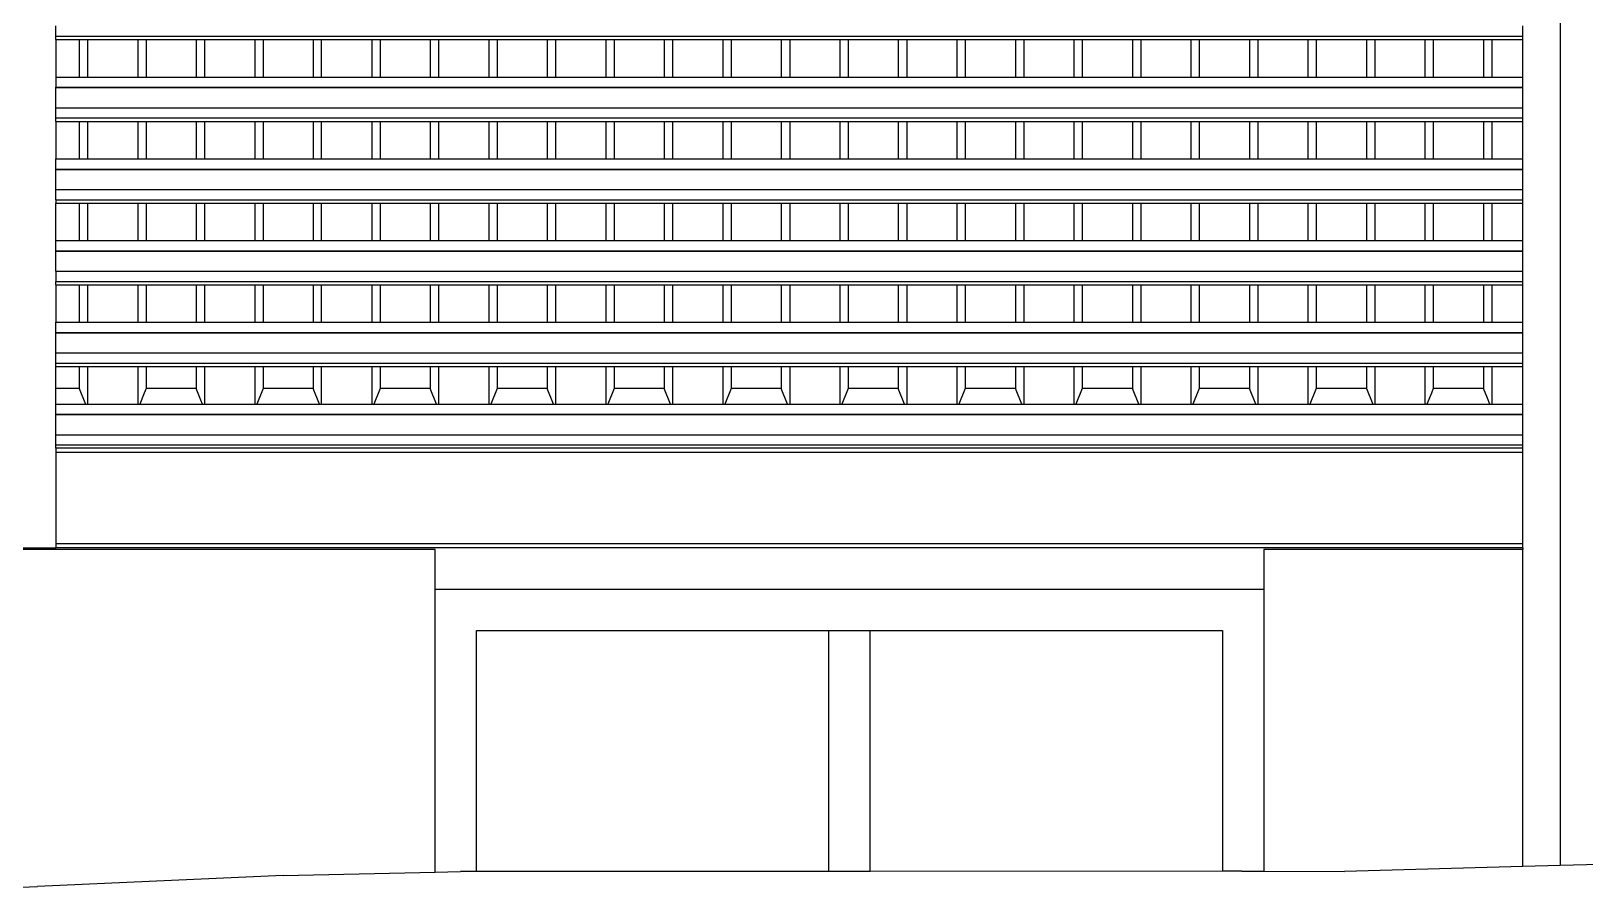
# Model space of a CAD drawing. Extents: x -101 to 101, y -14 to 18.
# Drawn here: x -55.152 to -51.402, y 8.319 to 10.392 of the extents above; entities that cross this region are included whole.
import ezdxf

# ---------------------------------------------------------------- set-up
doc = ezdxf.new("R2010")
doc.units = 0
doc.layers.get('0').update_dxf_attribs({"linetype": 'CONTINUOUS'})
doc.layers.add('SECTIONCUTEDGES', color=7, linetype='CONTINUOUS')

msp = doc.modelspace()

# ---------------------------------------------------------------- linework, layer by layer
for p, q in [((-51.4623, 11.7094), (-51.4623, 8.3784)), ((-55.0923, 10.3797), (-55.0923, 10.4044)), ((-51.5523, 10.3797), (-51.5523, 10.4044)), ((-55.0923, 10.3797), (-51.5523, 10.3797)), ((-55.0923, 10.3715), (-55.0923, 10.3797)), ((-55.0923, 10.3715), (-55.0362, 10.3715)), ((-55.0923, 10.3715), (-55.0923, 10.2811)), ((-55.0362, 10.3715), (-55.0362, 10.2811)), ((-55.0362, 10.3715), (-55.016, 10.3715)), ((-55.016, 10.3715), (-55.016, 10.2811)), ((-55.016, 10.3715), (-54.895, 10.3715)), ((-54.895, 10.3715), (-54.895, 10.2811)), ((-54.895, 10.3715), (-54.8748, 10.3715)), ((-54.8748, 10.3715), (-54.8748, 10.2811)), ((-54.8748, 10.3715), (-54.7537, 10.3715)), ((-54.7537, 10.3715), (-54.7537, 10.2811)), ((-54.7537, 10.3715), (-54.7336, 10.3715)), ((-54.7336, 10.3715), (-54.7336, 10.2811)), ((-54.7336, 10.3715), (-54.6125, 10.3715)), ((-54.6125, 10.3715), (-54.6125, 10.2811)), ((-54.6125, 10.3715), (-54.5924, 10.3715)), ((-54.5924, 10.3715), (-54.5924, 10.2811)), ((-54.5924, 10.3715), (-54.4713, 10.3715)), ((-54.4713, 10.3715), (-54.4713, 10.2811)), ((-54.4713, 10.3715), (-54.4512, 10.3715)), ((-54.4512, 10.2811), (-54.4512, 10.3715)), ((-54.4512, 10.3715), (-54.3301, 10.3715)), ((-54.3301, 10.3715), (-54.3301, 10.2811)), ((-54.3301, 10.3715), (-54.31, 10.3715)), ((-54.31, 10.3715), (-54.31, 10.2811)), ((-54.31, 10.3715), (-54.1889, 10.3715)), ((-54.1889, 10.3715), (-54.1889, 10.2811)), ((-54.1889, 10.3715), (-54.1687, 10.3715)), ((-54.1687, 10.3715), (-54.1687, 10.2811)), ((-54.1687, 10.3715), (-54.0477, 10.3715)), ((-54.0477, 10.3715), (-54.0477, 10.2811)), ((-54.0477, 10.3715), (-54.0275, 10.3715)), ((-54.0275, 10.3715), (-54.0275, 10.2811)), ((-54.0275, 10.3715), (-53.9065, 10.3715)), ((-53.9065, 10.3715), (-53.9065, 10.2811)), ((-53.9065, 10.3715), (-53.8863, 10.3715)), ((-53.8863, 10.3715), (-53.8863, 10.2811)), ((-53.8863, 10.3715), (-53.7653, 10.3715)), ((-53.7653, 10.3715), (-53.7653, 10.2811)), ((-53.7653, 10.3715), (-53.7451, 10.3715)), ((-53.7451, 10.3715), (-53.7451, 10.2811)), ((-53.7451, 10.3715), (-53.6241, 10.3715)), ((-53.6241, 10.3715), (-53.6241, 10.2811)), ((-53.6241, 10.3715), (-53.6039, 10.3715)), ((-53.6039, 10.3715), (-53.6039, 10.2811)), ((-53.6039, 10.3715), (-53.4829, 10.3715)), ((-53.4829, 10.3715), (-53.4829, 10.2811)), ((-53.4829, 10.3715), (-53.4627, 10.3715)), ((-53.4627, 10.3715), (-53.4627, 10.2811)), ((-53.4627, 10.3715), (-53.3417, 10.3715)), ((-53.3417, 10.3715), (-53.3417, 10.2811)), ((-53.3417, 10.3715), (-53.3215, 10.3715)), ((-53.3215, 10.3715), (-53.3215, 10.2811)), ((-53.3215, 10.3715), (-53.2005, 10.3715)), ((-53.2005, 10.3715), (-53.2005, 10.2811)), ((-53.2005, 10.3715), (-53.1803, 10.3715)), ((-53.1803, 10.3715), (-53.1803, 10.2811)), ((-53.1803, 10.3715), (-53.0593, 10.3715)), ((-53.0593, 10.3715), (-53.0593, 10.2811)), ((-53.0593, 10.3715), (-53.0391, 10.3715)), ((-53.0391, 10.3715), (-53.0391, 10.2811)), ((-53.0391, 10.3715), (-52.9181, 10.3715)), ((-52.9181, 10.3715), (-52.9181, 10.2811)), ((-52.9181, 10.3715), (-52.8979, 10.3715)), ((-52.8979, 10.3715), (-52.8979, 10.2811)), ((-52.8979, 10.3715), (-52.7768, 10.3715)), ((-52.7768, 10.3715), (-52.7768, 10.2811)), ((-52.7768, 10.3715), (-52.7567, 10.3715)), ((-52.7567, 10.3715), (-52.7567, 10.2811)), ((-52.7567, 10.3715), (-52.6356, 10.3715)), ((-52.6356, 10.3715), (-52.6356, 10.2811)), ((-52.6356, 10.3715), (-52.6155, 10.3715)), ((-52.6155, 10.3715), (-52.6155, 10.2811)), ((-52.6155, 10.3715), (-52.4944, 10.3715)), ((-52.4944, 10.3715), (-52.4944, 10.2811)), ((-52.4944, 10.3715), (-52.4743, 10.3715)), ((-52.4743, 10.3715), (-52.4743, 10.2811)), ((-52.4743, 10.3715), (-52.3532, 10.3715)), ((-52.3532, 10.3715), (-52.3532, 10.2811)), ((-52.3532, 10.3715), (-52.3331, 10.3715)), ((-52.3331, 10.3715), (-52.3331, 10.2811)), ((-52.3331, 10.3715), (-52.212, 10.3715)), ((-52.212, 10.3715), (-52.212, 10.2811)), ((-52.212, 10.3715), (-52.1918, 10.3715)), ((-52.1918, 10.3715), (-52.1918, 10.2811)), ((-52.1918, 10.3715), (-52.0708, 10.3715)), ((-52.0708, 10.3715), (-52.0708, 10.2811)), ((-52.0708, 10.3715), (-52.0506, 10.3715)), ((-52.0506, 10.3715), (-52.0506, 10.2811)), ((-52.0506, 10.3715), (-51.9296, 10.3715)), ((-51.9296, 10.3715), (-51.9296, 10.2811)), ((-51.9296, 10.3715), (-51.9094, 10.3715)), ((-51.9094, 10.3715), (-51.9094, 10.2811)), ((-51.9094, 10.3715), (-51.7884, 10.3715)), ((-51.7884, 10.3715), (-51.7884, 10.2811)), ((-51.7884, 10.3715), (-51.7682, 10.3715)), ((-51.7682, 10.3715), (-51.7682, 10.2811)), ((-51.7682, 10.3715), (-51.6472, 10.3715)), ((-51.6472, 10.3715), (-51.6472, 10.2811)), ((-51.6472, 10.3715), (-51.627, 10.3715)), ((-51.627, 10.3715), (-51.627, 10.2811)), ((-51.627, 10.3715), (-51.5523, 10.3715)), ((-51.5523, 10.3715), (-51.5523, 10.3797)), ((-51.5523, 10.2811), (-51.5523, 10.3715)), ((-55.0923, 10.2811), (-55.0362, 10.2811)), ((-55.0923, 10.2811), (-55.0923, 10.2564)), ((-55.0362, 10.2811), (-55.016, 10.2811)), ((-55.016, 10.2811), (-54.895, 10.2811)), ((-54.895, 10.2811), (-54.8748, 10.2811)), ((-54.8748, 10.2811), (-54.7537, 10.2811)), ((-54.7537, 10.2811), (-54.7336, 10.2811)), ((-54.7336, 10.2811), (-54.6125, 10.2811)), ((-54.6125, 10.2811), (-54.5924, 10.2811)), ((-54.5924, 10.2811), (-54.4713, 10.2811)), ((-54.4713, 10.2811), (-54.4512, 10.2811)), ((-54.4512, 10.2811), (-54.3301, 10.2811)), ((-54.3301, 10.2811), (-54.31, 10.2811)), ((-54.31, 10.2811), (-54.1889, 10.2811)), ((-54.1889, 10.2811), (-54.1687, 10.2811)), ((-54.1687, 10.2811), (-54.0477, 10.2811)), ((-54.0477, 10.2811), (-54.0275, 10.2811)), ((-54.0275, 10.2811), (-53.9065, 10.2811)), ((-53.9065, 10.2811), (-53.8863, 10.2811)), ((-53.8863, 10.2811), (-53.7653, 10.2811)), ((-53.7653, 10.2811), (-53.7451, 10.2811)), ((-53.7451, 10.2811), (-53.6241, 10.2811)), ((-53.6241, 10.2811), (-53.6039, 10.2811)), ((-53.6039, 10.2811), (-53.4829, 10.2811)), ((-53.4829, 10.2811), (-53.4627, 10.2811)), ((-53.4627, 10.2811), (-53.3417, 10.2811)), ((-53.3417, 10.2811), (-53.3215, 10.2811)), ((-53.3215, 10.2811), (-53.2005, 10.2811)), ((-53.2005, 10.2811), (-53.1803, 10.2811)), ((-53.1803, 10.2811), (-53.0593, 10.2811)), ((-53.0593, 10.2811), (-53.0391, 10.2811)), ((-53.0391, 10.2811), (-52.9181, 10.2811)), ((-52.9181, 10.2811), (-52.8979, 10.2811)), ((-52.8979, 10.2811), (-52.7768, 10.2811)), ((-52.7768, 10.2811), (-52.7567, 10.2811)), ((-52.7567, 10.2811), (-52.6356, 10.2811)), ((-52.6356, 10.2811), (-52.6155, 10.2811)), ((-52.6155, 10.2811), (-52.4944, 10.2811)), ((-52.4944, 10.2811), (-52.4743, 10.2811)), ((-52.4743, 10.2811), (-52.3532, 10.2811)), ((-52.3532, 10.2811), (-52.3331, 10.2811)), ((-52.3331, 10.2811), (-52.212, 10.2811)), ((-52.212, 10.2811), (-52.1918, 10.2811)), ((-52.1918, 10.2811), (-52.0708, 10.2811)), ((-52.0708, 10.2811), (-52.0506, 10.2811)), ((-52.0506, 10.2811), (-51.9296, 10.2811)), ((-51.9296, 10.2811), (-51.9094, 10.2811)), ((-51.9094, 10.2811), (-51.7884, 10.2811)), ((-51.7884, 10.2811), (-51.7682, 10.2811)), ((-51.7682, 10.2811), (-51.6472, 10.2811)), ((-51.6472, 10.2811), (-51.627, 10.2811)), ((-51.627, 10.2811), (-51.5523, 10.2811)), ((-51.5523, 10.2564), (-51.5523, 10.2811)), ((-55.0923, 10.2564), (-51.5523, 10.2564)), ((-55.0923, 10.2556), (-55.0923, 10.2564)), ((-55.0923, 10.2556), (-51.5523, 10.2556)), ((-55.0923, 10.2071), (-55.0923, 10.2556)), ((-51.5523, 10.2556), (-51.5523, 10.2564)), ((-51.5523, 10.2071), (-51.5523, 10.2556)), ((-55.0923, 10.2071), (-51.5523, 10.2071)), ((-55.0923, 10.1824), (-55.0923, 10.2071)), ((-51.5523, 10.1824), (-51.5523, 10.2071)), ((-55.0923, 10.1824), (-51.5523, 10.1824)), ((-55.0923, 10.1742), (-55.0923, 10.1824)), ((-55.0923, 10.1742), (-55.0362, 10.1742)), ((-55.0923, 10.1742), (-55.0923, 10.0838)), ((-55.0362, 10.1742), (-55.0362, 10.0838)), ((-55.0362, 10.1742), (-55.016, 10.1742)), ((-55.016, 10.1742), (-55.016, 10.0838)), ((-55.016, 10.1742), (-54.895, 10.1742)), ((-54.895, 10.1742), (-54.895, 10.0838)), ((-54.895, 10.1742), (-54.8748, 10.1742)), ((-54.8748, 10.1742), (-54.8748, 10.0838)), ((-54.8748, 10.1742), (-54.7537, 10.1742)), ((-54.7537, 10.1742), (-54.7537, 10.0838)), ((-54.7537, 10.1742), (-54.7336, 10.1742)), ((-54.7336, 10.1742), (-54.7336, 10.0838)), ((-54.7336, 10.1742), (-54.6125, 10.1742)), ((-54.6125, 10.1742), (-54.6125, 10.0838)), ((-54.6125, 10.1742), (-54.5924, 10.1742)), ((-54.5924, 10.1742), (-54.5924, 10.0838)), ((-54.5924, 10.1742), (-54.4713, 10.1742)), ((-54.4713, 10.1742), (-54.4713, 10.0838)), ((-54.4713, 10.1742), (-54.4512, 10.1742)), ((-54.4512, 10.0838), (-54.4512, 10.1742)), ((-54.4512, 10.1742), (-54.3301, 10.1742)), ((-54.3301, 10.1742), (-54.3301, 10.0838)), ((-54.3301, 10.1742), (-54.31, 10.1742)), ((-54.31, 10.1742), (-54.31, 10.0838)), ((-54.31, 10.1742), (-54.1889, 10.1742)), ((-54.1889, 10.1742), (-54.1889, 10.0838)), ((-54.1889, 10.1742), (-54.1687, 10.1742)), ((-54.1687, 10.1742), (-54.1687, 10.0838)), ((-54.1687, 10.1742), (-54.0477, 10.1742)), ((-54.0477, 10.1742), (-54.0477, 10.0838)), ((-54.0477, 10.1742), (-54.0275, 10.1742)), ((-54.0275, 10.1742), (-54.0275, 10.0838)), ((-54.0275, 10.1742), (-53.9065, 10.1742)), ((-53.9065, 10.1742), (-53.9065, 10.0838)), ((-53.9065, 10.1742), (-53.8863, 10.1742)), ((-53.8863, 10.1742), (-53.8863, 10.0838)), ((-53.8863, 10.1742), (-53.7653, 10.1742)), ((-53.7653, 10.1742), (-53.7653, 10.0838)), ((-53.7653, 10.1742), (-53.7451, 10.1742)), ((-53.7451, 10.1742), (-53.7451, 10.0838)), ((-53.7451, 10.1742), (-53.6241, 10.1742)), ((-53.6241, 10.1742), (-53.6241, 10.0838)), ((-53.6241, 10.1742), (-53.6039, 10.1742)), ((-53.6039, 10.1742), (-53.6039, 10.0838)), ((-53.6039, 10.1742), (-53.4829, 10.1742)), ((-53.4829, 10.1742), (-53.4829, 10.0838)), ((-53.4829, 10.1742), (-53.4627, 10.1742)), ((-53.4627, 10.1742), (-53.4627, 10.0838)), ((-53.4627, 10.1742), (-53.3417, 10.1742)), ((-53.3417, 10.1742), (-53.3417, 10.0838)), ((-53.3417, 10.1742), (-53.3215, 10.1742)), ((-53.3215, 10.1742), (-53.3215, 10.0838)), ((-53.3215, 10.1742), (-53.2005, 10.1742)), ((-53.2005, 10.1742), (-53.2005, 10.0838)), ((-53.2005, 10.1742), (-53.1803, 10.1742)), ((-53.1803, 10.1742), (-53.1803, 10.0838)), ((-53.1803, 10.1742), (-53.0593, 10.1742)), ((-53.0593, 10.1742), (-53.0593, 10.0838)), ((-53.0593, 10.1742), (-53.0391, 10.1742)), ((-53.0391, 10.1742), (-53.0391, 10.0838)), ((-53.0391, 10.1742), (-52.9181, 10.1742)), ((-52.9181, 10.1742), (-52.9181, 10.0838)), ((-52.9181, 10.1742), (-52.8979, 10.1742)), ((-52.8979, 10.1742), (-52.8979, 10.0838)), ((-52.8979, 10.1742), (-52.7768, 10.1742)), ((-52.7768, 10.1742), (-52.7768, 10.0838)), ((-52.7768, 10.1742), (-52.7567, 10.1742)), ((-52.7567, 10.1742), (-52.7567, 10.0838)), ((-52.7567, 10.1742), (-52.6356, 10.1742)), ((-52.6356, 10.1742), (-52.6356, 10.0838)), ((-52.6356, 10.1742), (-52.6155, 10.1742)), ((-52.6155, 10.1742), (-52.6155, 10.0838)), ((-52.6155, 10.1742), (-52.4944, 10.1742)), ((-52.4944, 10.1742), (-52.4944, 10.0838)), ((-52.4944, 10.1742), (-52.4743, 10.1742)), ((-52.4743, 10.1742), (-52.4743, 10.0838)), ((-52.4743, 10.1742), (-52.3532, 10.1742)), ((-52.3532, 10.1742), (-52.3532, 10.0838)), ((-52.3532, 10.1742), (-52.3331, 10.1742)), ((-52.3331, 10.1742), (-52.3331, 10.0838)), ((-52.3331, 10.1742), (-52.212, 10.1742)), ((-52.212, 10.1742), (-52.212, 10.0838)), ((-52.212, 10.1742), (-52.1918, 10.1742)), ((-52.1918, 10.1742), (-52.1918, 10.0838)), ((-52.1918, 10.1742), (-52.0708, 10.1742)), ((-52.0708, 10.1742), (-52.0708, 10.0838)), ((-52.0708, 10.1742), (-52.0506, 10.1742)), ((-52.0506, 10.1742), (-52.0506, 10.0838)), ((-52.0506, 10.1742), (-51.9296, 10.1742)), ((-51.9296, 10.1742), (-51.9296, 10.0838)), ((-51.9296, 10.1742), (-51.9094, 10.1742)), ((-51.9094, 10.1742), (-51.9094, 10.0838)), ((-51.9094, 10.1742), (-51.7884, 10.1742)), ((-51.7884, 10.1742), (-51.7884, 10.0838)), ((-51.7884, 10.1742), (-51.7682, 10.1742)), ((-51.7682, 10.1742), (-51.7682, 10.0838)), ((-51.7682, 10.1742), (-51.6472, 10.1742)), ((-51.6472, 10.1742), (-51.6472, 10.0838)), ((-51.6472, 10.1742), (-51.627, 10.1742)), ((-51.627, 10.1742), (-51.627, 10.0838)), ((-51.627, 10.1742), (-51.5523, 10.1742)), ((-51.5523, 10.1742), (-51.5523, 10.1824)), ((-51.5523, 10.0838), (-51.5523, 10.1742)), ((-55.0923, 10.0838), (-55.0362, 10.0838)), ((-55.0923, 10.0591), (-55.0923, 10.0838)), ((-55.0923, 10.0591), (-51.5523, 10.0591)), ((-55.0923, 10.0583), (-55.0923, 10.0591)), ((-55.0923, 10.0583), (-51.5523, 10.0583)), ((-55.0923, 10.0098), (-55.0923, 10.0583)), ((-55.0362, 10.0838), (-55.016, 10.0838)), ((-55.016, 10.0838), (-54.895, 10.0838)), ((-54.895, 10.0838), (-54.8748, 10.0838)), ((-54.8748, 10.0838), (-54.7537, 10.0838)), ((-54.7537, 10.0838), (-54.7336, 10.0838)), ((-54.7336, 10.0838), (-54.6125, 10.0838)), ((-54.6125, 10.0838), (-54.5924, 10.0838)), ((-54.5924, 10.0838), (-54.4713, 10.0838)), ((-54.4713, 10.0838), (-54.4512, 10.0838)), ((-54.4512, 10.0838), (-54.3301, 10.0838)), ((-54.3301, 10.0838), (-54.31, 10.0838)), ((-54.31, 10.0838), (-54.1889, 10.0838)), ((-54.1889, 10.0838), (-54.1687, 10.0838)), ((-54.1687, 10.0838), (-54.0477, 10.0838)), ((-54.0477, 10.0838), (-54.0275, 10.0838)), ((-54.0275, 10.0838), (-53.9065, 10.0838)), ((-53.9065, 10.0838), (-53.8863, 10.0838)), ((-53.8863, 10.0838), (-53.7653, 10.0838)), ((-53.7653, 10.0838), (-53.7451, 10.0838)), ((-53.7451, 10.0838), (-53.6241, 10.0838)), ((-53.6241, 10.0838), (-53.6039, 10.0838)), ((-53.6039, 10.0838), (-53.4829, 10.0838)), ((-53.4829, 10.0838), (-53.4627, 10.0838)), ((-53.4627, 10.0838), (-53.3417, 10.0838)), ((-53.3417, 10.0838), (-53.3215, 10.0838)), ((-53.3215, 10.0838), (-53.2005, 10.0838)), ((-53.2005, 10.0838), (-53.1803, 10.0838)), ((-53.1803, 10.0838), (-53.0593, 10.0838)), ((-53.0593, 10.0838), (-53.0391, 10.0838)), ((-53.0391, 10.0838), (-52.9181, 10.0838)), ((-52.9181, 10.0838), (-52.8979, 10.0838)), ((-52.8979, 10.0838), (-52.7768, 10.0838)), ((-52.7768, 10.0838), (-52.7567, 10.0838)), ((-52.7567, 10.0838), (-52.6356, 10.0838)), ((-52.6356, 10.0838), (-52.6155, 10.0838)), ((-52.6155, 10.0838), (-52.4944, 10.0838)), ((-52.4944, 10.0838), (-52.4743, 10.0838)), ((-52.4743, 10.0838), (-52.3532, 10.0838)), ((-52.3532, 10.0838), (-52.3331, 10.0838)), ((-52.3331, 10.0838), (-52.212, 10.0838)), ((-52.212, 10.0838), (-52.1918, 10.0838)), ((-52.1918, 10.0838), (-52.0708, 10.0838)), ((-52.0708, 10.0838), (-52.0506, 10.0838)), ((-52.0506, 10.0838), (-51.9296, 10.0838)), ((-51.9296, 10.0838), (-51.9094, 10.0838)), ((-51.9094, 10.0838), (-51.7884, 10.0838)), ((-51.7884, 10.0838), (-51.7682, 10.0838)), ((-51.7682, 10.0838), (-51.6472, 10.0838)), ((-51.6472, 10.0838), (-51.627, 10.0838)), ((-51.627, 10.0838), (-51.5523, 10.0838)), ((-51.5523, 10.0591), (-51.5523, 10.0838)), ((-51.5523, 10.0583), (-51.5523, 10.0591)), ((-51.5523, 10.0098), (-51.5523, 10.0583)), ((-55.0923, 10.0098), (-51.5523, 10.0098)), ((-55.0923, 9.9851), (-55.0923, 10.0098)), ((-55.0923, 9.9851), (-51.5523, 9.9851)), ((-55.0923, 9.9851), (-55.0923, 9.9769)), ((-55.0923, 9.9769), (-55.0362, 9.9769)), ((-55.0923, 9.8865), (-55.0923, 9.9769)), ((-55.0362, 9.9769), (-55.0362, 9.8865)), ((-55.0362, 9.9769), (-55.016, 9.9769)), ((-55.016, 9.9769), (-55.016, 9.8865)), ((-55.016, 9.9769), (-54.895, 9.9769)), ((-54.895, 9.9769), (-54.895, 9.8865)), ((-54.895, 9.9769), (-54.8748, 9.9769)), ((-54.8748, 9.9769), (-54.8748, 9.8865)), ((-54.8748, 9.9769), (-54.7537, 9.9769)), ((-54.7537, 9.9769), (-54.7537, 9.8865)), ((-54.7537, 9.9769), (-54.7336, 9.9769)), ((-54.7336, 9.9769), (-54.7336, 9.8865)), ((-54.7336, 9.9769), (-54.6125, 9.9769)), ((-54.6125, 9.9769), (-54.6125, 9.8865)), ((-54.6125, 9.9769), (-54.5924, 9.9769)), ((-54.5924, 9.9769), (-54.5924, 9.8865)), ((-54.5924, 9.9769), (-54.4713, 9.9769)), ((-54.4713, 9.9769), (-54.4713, 9.8865)), ((-54.4713, 9.9769), (-54.4512, 9.9769)), ((-54.4512, 9.8865), (-54.4512, 9.9769)), ((-54.4512, 9.9769), (-54.3301, 9.9769)), ((-54.3301, 9.9769), (-54.3301, 9.8865)), ((-54.3301, 9.9769), (-54.31, 9.9769)), ((-54.31, 9.9769), (-54.31, 9.8865)), ((-54.31, 9.9769), (-54.1889, 9.9769)), ((-54.1889, 9.9769), (-54.1889, 9.8865)), ((-54.1889, 9.9769), (-54.1687, 9.9769)), ((-54.1687, 9.9769), (-54.1687, 9.8865)), ((-54.1687, 9.9769), (-54.0477, 9.9769)), ((-54.0477, 9.9769), (-54.0477, 9.8865)), ((-54.0477, 9.9769), (-54.0275, 9.9769)), ((-54.0275, 9.9769), (-54.0275, 9.8865)), ((-54.0275, 9.9769), (-53.9065, 9.9769)), ((-53.9065, 9.9769), (-53.9065, 9.8865)), ((-53.9065, 9.9769), (-53.8863, 9.9769)), ((-53.8863, 9.9769), (-53.8863, 9.8865)), ((-53.8863, 9.9769), (-53.7653, 9.9769)), ((-53.7653, 9.9769), (-53.7653, 9.8865)), ((-53.7653, 9.9769), (-53.7451, 9.9769)), ((-53.7451, 9.9769), (-53.7451, 9.8865)), ((-53.7451, 9.9769), (-53.6241, 9.9769)), ((-53.6241, 9.9769), (-53.6241, 9.8865)), ((-53.6241, 9.9769), (-53.6039, 9.9769)), ((-53.6039, 9.9769), (-53.6039, 9.8865)), ((-53.6039, 9.9769), (-53.4829, 9.9769)), ((-53.4829, 9.9769), (-53.4829, 9.8865)), ((-53.4829, 9.9769), (-53.4627, 9.9769)), ((-53.4627, 9.9769), (-53.4627, 9.8865)), ((-53.4627, 9.9769), (-53.3417, 9.9769)), ((-53.3417, 9.9769), (-53.3417, 9.8865)), ((-53.3417, 9.9769), (-53.3215, 9.9769)), ((-53.3215, 9.9769), (-53.3215, 9.8865)), ((-53.3215, 9.9769), (-53.2005, 9.9769)), ((-53.2005, 9.9769), (-53.2005, 9.8865)), ((-53.2005, 9.9769), (-53.1803, 9.9769)), ((-53.1803, 9.9769), (-53.1803, 9.8865)), ((-53.1803, 9.9769), (-53.0593, 9.9769)), ((-53.0593, 9.9769), (-53.0593, 9.8865)), ((-53.0593, 9.9769), (-53.0391, 9.9769)), ((-53.0391, 9.9769), (-53.0391, 9.8865)), ((-53.0391, 9.9769), (-52.9181, 9.9769)), ((-52.9181, 9.9769), (-52.9181, 9.8865)), ((-52.9181, 9.9769), (-52.8979, 9.9769)), ((-52.8979, 9.9769), (-52.8979, 9.8865)), ((-52.8979, 9.9769), (-52.7768, 9.9769)), ((-52.7768, 9.9769), (-52.7768, 9.8865)), ((-52.7768, 9.9769), (-52.7567, 9.9769)), ((-52.7567, 9.9769), (-52.7567, 9.8865)), ((-52.7567, 9.9769), (-52.6356, 9.9769)), ((-52.6356, 9.9769), (-52.6356, 9.8865)), ((-52.6356, 9.9769), (-52.6155, 9.9769)), ((-52.6155, 9.9769), (-52.6155, 9.8865)), ((-52.6155, 9.9769), (-52.4944, 9.9769)), ((-52.4944, 9.9769), (-52.4944, 9.8865)), ((-52.4944, 9.9769), (-52.4743, 9.9769)), ((-52.4743, 9.9769), (-52.4743, 9.8865)), ((-52.4743, 9.9769), (-52.3532, 9.9769)), ((-52.3532, 9.9769), (-52.3532, 9.8865)), ((-52.3532, 9.9769), (-52.3331, 9.9769)), ((-52.3331, 9.9769), (-52.3331, 9.8865)), ((-52.3331, 9.9769), (-52.212, 9.9769)), ((-52.212, 9.9769), (-52.212, 9.8865)), ((-52.212, 9.9769), (-52.1918, 9.9769)), ((-52.1918, 9.9769), (-52.1918, 9.8865)), ((-52.1918, 9.9769), (-52.0708, 9.9769)), ((-52.0708, 9.9769), (-52.0708, 9.8865)), ((-52.0708, 9.9769), (-52.0506, 9.9769)), ((-52.0506, 9.9769), (-52.0506, 9.8865)), ((-52.0506, 9.9769), (-51.9296, 9.9769)), ((-51.9296, 9.9769), (-51.9296, 9.8865)), ((-51.9296, 9.9769), (-51.9094, 9.9769)), ((-51.9094, 9.9769), (-51.9094, 9.8865)), ((-51.9094, 9.9769), (-51.7884, 9.9769)), ((-51.7884, 9.9769), (-51.7884, 9.8865)), ((-51.7884, 9.9769), (-51.7682, 9.9769)), ((-51.7682, 9.9769), (-51.7682, 9.8865)), ((-51.7682, 9.9769), (-51.6472, 9.9769)), ((-51.6472, 9.9769), (-51.6472, 9.8865)), ((-51.6472, 9.9769), (-51.627, 9.9769)), ((-51.627, 9.9769), (-51.627, 9.8865)), ((-51.627, 9.9769), (-51.5523, 9.9769)), ((-51.5523, 9.9851), (-51.5523, 10.0098)), ((-51.5523, 9.9769), (-51.5523, 9.9851)), ((-51.5523, 9.8865), (-51.5523, 9.9769)), ((-55.0923, 9.8865), (-55.0362, 9.8865)), ((-55.0923, 9.8618), (-55.0923, 9.8865)), ((-55.0362, 9.8865), (-55.016, 9.8865)), ((-55.016, 9.8865), (-54.895, 9.8865)), ((-54.895, 9.8865), (-54.8748, 9.8865)), ((-54.8748, 9.8865), (-54.7537, 9.8865)), ((-54.7537, 9.8865), (-54.7336, 9.8865)), ((-54.7336, 9.8865), (-54.6125, 9.8865)), ((-54.6125, 9.8865), (-54.5924, 9.8865)), ((-54.5924, 9.8865), (-54.4713, 9.8865)), ((-54.4713, 9.8865), (-54.4512, 9.8865)), ((-54.4512, 9.8865), (-54.3301, 9.8865)), ((-54.3301, 9.8865), (-54.31, 9.8865)), ((-54.31, 9.8865), (-54.1889, 9.8865)), ((-54.1889, 9.8865), (-54.1687, 9.8865)), ((-54.1687, 9.8865), (-54.0477, 9.8865)), ((-54.0477, 9.8865), (-54.0275, 9.8865)), ((-54.0275, 9.8865), (-53.9065, 9.8865)), ((-53.9065, 9.8865), (-53.8863, 9.8865)), ((-53.8863, 9.8865), (-53.7653, 9.8865)), ((-53.7653, 9.8865), (-53.7451, 9.8865)), ((-53.7451, 9.8865), (-53.6241, 9.8865)), ((-53.6241, 9.8865), (-53.6039, 9.8865)), ((-53.6039, 9.8865), (-53.4829, 9.8865)), ((-53.4829, 9.8865), (-53.4627, 9.8865)), ((-53.4627, 9.8865), (-53.3417, 9.8865)), ((-53.3417, 9.8865), (-53.3215, 9.8865)), ((-53.3215, 9.8865), (-53.2005, 9.8865)), ((-53.2005, 9.8865), (-53.1803, 9.8865)), ((-53.1803, 9.8865), (-53.0593, 9.8865)), ((-53.0593, 9.8865), (-53.0391, 9.8865)), ((-53.0391, 9.8865), (-52.9181, 9.8865)), ((-52.9181, 9.8865), (-52.8979, 9.8865)), ((-52.8979, 9.8865), (-52.7768, 9.8865)), ((-52.7768, 9.8865), (-52.7567, 9.8865)), ((-52.7567, 9.8865), (-52.6356, 9.8865)), ((-52.6356, 9.8865), (-52.6155, 9.8865)), ((-52.6155, 9.8865), (-52.4944, 9.8865)), ((-52.4944, 9.8865), (-52.4743, 9.8865)), ((-52.4743, 9.8865), (-52.3532, 9.8865)), ((-52.3532, 9.8865), (-52.3331, 9.8865)), ((-52.3331, 9.8865), (-52.212, 9.8865)), ((-52.212, 9.8865), (-52.1918, 9.8865)), ((-52.1918, 9.8865), (-52.0708, 9.8865)), ((-52.0708, 9.8865), (-52.0506, 9.8865)), ((-52.0506, 9.8865), (-51.9296, 9.8865)), ((-51.9296, 9.8865), (-51.9094, 9.8865)), ((-51.9094, 9.8865), (-51.7884, 9.8865)), ((-51.7884, 9.8865), (-51.7682, 9.8865)), ((-51.7682, 9.8865), (-51.6472, 9.8865)), ((-51.6472, 9.8865), (-51.627, 9.8865)), ((-51.627, 9.8865), (-51.5523, 9.8865)), ((-51.5523, 9.8618), (-51.5523, 9.8865)), ((-55.0923, 9.8618), (-51.5523, 9.8618)), ((-55.0923, 9.861), (-55.0923, 9.8618)), ((-55.0923, 9.861), (-51.5523, 9.861)), ((-55.0923, 9.8125), (-55.0923, 9.861)), ((-51.5523, 9.861), (-51.5523, 9.8618)), ((-51.5523, 9.8125), (-51.5523, 9.861)), ((-55.0923, 9.8125), (-51.5523, 9.8125)), ((-55.0923, 9.8125), (-55.0923, 9.7879)), ((-55.0923, 9.7879), (-51.5523, 9.7879)), ((-55.0923, 9.7796), (-55.0923, 9.7879)), ((-51.5523, 9.7879), (-51.5523, 9.8125)), ((-51.5523, 9.7796), (-51.5523, 9.7879)), ((-55.0923, 9.7796), (-55.0362, 9.7796)), ((-55.0923, 9.7796), (-55.0923, 9.6892)), ((-55.0362, 9.7796), (-55.0362, 9.6892)), ((-55.0362, 9.7796), (-55.016, 9.7796)), ((-55.016, 9.7796), (-55.016, 9.6892)), ((-55.016, 9.7796), (-54.895, 9.7796)), ((-54.895, 9.7796), (-54.895, 9.6892)), ((-54.895, 9.7796), (-54.8748, 9.7796)), ((-54.8748, 9.7796), (-54.8748, 9.6892)), ((-54.8748, 9.7796), (-54.7537, 9.7796)), ((-54.7537, 9.7796), (-54.7537, 9.6892)), ((-54.7537, 9.7796), (-54.7336, 9.7796)), ((-54.7336, 9.7796), (-54.7336, 9.6892)), ((-54.7336, 9.7796), (-54.6125, 9.7796)), ((-54.6125, 9.7796), (-54.6125, 9.6892)), ((-54.6125, 9.7796), (-54.5924, 9.7796)), ((-54.5924, 9.7796), (-54.5924, 9.6892)), ((-54.5924, 9.7796), (-54.4713, 9.7796)), ((-54.4713, 9.7796), (-54.4713, 9.6892)), ((-54.4713, 9.7796), (-54.4512, 9.7796)), ((-54.4512, 9.6892), (-54.4512, 9.7796)), ((-54.4512, 9.7796), (-54.3301, 9.7796)), ((-54.3301, 9.7796), (-54.3301, 9.6892)), ((-54.3301, 9.7796), (-54.31, 9.7796)), ((-54.31, 9.7796), (-54.31, 9.6892)), ((-54.31, 9.7796), (-54.1889, 9.7796)), ((-54.1889, 9.7796), (-54.1889, 9.6892)), ((-54.1889, 9.7796), (-54.1687, 9.7796)), ((-54.1687, 9.7796), (-54.1687, 9.6892)), ((-54.1687, 9.7796), (-54.0477, 9.7796)), ((-54.0477, 9.7796), (-54.0477, 9.6892)), ((-54.0477, 9.7796), (-54.0275, 9.7796)), ((-54.0275, 9.7796), (-54.0275, 9.6892)), ((-54.0275, 9.7796), (-53.9065, 9.7796)), ((-53.9065, 9.7796), (-53.9065, 9.6892)), ((-53.9065, 9.7796), (-53.8863, 9.7796)), ((-53.8863, 9.7796), (-53.8863, 9.6892)), ((-53.8863, 9.7796), (-53.7653, 9.7796)), ((-53.7653, 9.7796), (-53.7653, 9.6892)), ((-53.7653, 9.7796), (-53.7451, 9.7796)), ((-53.7451, 9.7796), (-53.7451, 9.6892)), ((-53.7451, 9.7796), (-53.6241, 9.7796)), ((-53.6241, 9.7796), (-53.6241, 9.6892)), ((-53.6241, 9.7796), (-53.6039, 9.7796)), ((-53.6039, 9.7796), (-53.6039, 9.6892)), ((-53.6039, 9.7796), (-53.4829, 9.7796)), ((-53.4829, 9.7796), (-53.4829, 9.6892)), ((-53.4829, 9.7796), (-53.4627, 9.7796)), ((-53.4627, 9.7796), (-53.4627, 9.6892)), ((-53.4627, 9.7796), (-53.3417, 9.7796)), ((-53.3417, 9.7796), (-53.3417, 9.6892)), ((-53.3417, 9.7796), (-53.3215, 9.7796)), ((-53.3215, 9.7796), (-53.3215, 9.6892)), ((-53.3215, 9.7796), (-53.2005, 9.7796)), ((-53.2005, 9.7796), (-53.2005, 9.6892)), ((-53.2005, 9.7796), (-53.1803, 9.7796)), ((-53.1803, 9.7796), (-53.1803, 9.6892)), ((-53.1803, 9.7796), (-53.0593, 9.7796)), ((-53.0593, 9.7796), (-53.0593, 9.6892)), ((-53.0593, 9.7796), (-53.0391, 9.7796)), ((-53.0391, 9.7796), (-53.0391, 9.6892)), ((-53.0391, 9.7796), (-52.9181, 9.7796)), ((-52.9181, 9.7796), (-52.9181, 9.6892)), ((-52.9181, 9.7796), (-52.8979, 9.7796)), ((-52.8979, 9.7796), (-52.8979, 9.6892)), ((-52.8979, 9.7796), (-52.7768, 9.7796)), ((-52.7768, 9.7796), (-52.7768, 9.6892)), ((-52.7768, 9.7796), (-52.7567, 9.7796)), ((-52.7567, 9.7796), (-52.7567, 9.6892)), ((-52.7567, 9.7796), (-52.6356, 9.7796)), ((-52.6356, 9.7796), (-52.6356, 9.6892)), ((-52.6356, 9.7796), (-52.6155, 9.7796)), ((-52.6155, 9.7796), (-52.6155, 9.6892)), ((-52.6155, 9.7796), (-52.4944, 9.7796)), ((-52.4944, 9.7796), (-52.4944, 9.6892)), ((-52.4944, 9.7796), (-52.4743, 9.7796)), ((-52.4743, 9.7796), (-52.4743, 9.6892)), ((-52.4743, 9.7796), (-52.3532, 9.7796)), ((-52.3532, 9.7796), (-52.3532, 9.6892)), ((-52.3532, 9.7796), (-52.3331, 9.7796)), ((-52.3331, 9.7796), (-52.3331, 9.6892)), ((-52.3331, 9.7796), (-52.212, 9.7796)), ((-52.212, 9.7796), (-52.212, 9.6892)), ((-52.212, 9.7796), (-52.1918, 9.7796)), ((-52.1918, 9.7796), (-52.1918, 9.6892)), ((-52.1918, 9.7796), (-52.0708, 9.7796)), ((-52.0708, 9.7796), (-52.0708, 9.6892)), ((-52.0708, 9.7796), (-52.0506, 9.7796)), ((-52.0506, 9.7796), (-52.0506, 9.6892)), ((-52.0506, 9.7796), (-51.9296, 9.7796)), ((-51.9296, 9.7796), (-51.9296, 9.6892)), ((-51.9296, 9.7796), (-51.9094, 9.7796)), ((-51.9094, 9.7796), (-51.9094, 9.6892)), ((-51.9094, 9.7796), (-51.7884, 9.7796)), ((-51.7884, 9.7796), (-51.7884, 9.6892)), ((-51.7884, 9.7796), (-51.7682, 9.7796)), ((-51.7682, 9.7796), (-51.7682, 9.6892)), ((-51.7682, 9.7796), (-51.6472, 9.7796)), ((-51.6472, 9.7796), (-51.6472, 9.6892)), ((-51.6472, 9.7796), (-51.627, 9.7796)), ((-51.627, 9.7796), (-51.627, 9.6892)), ((-51.627, 9.7796), (-51.5523, 9.7796)), ((-51.5523, 9.6892), (-51.5523, 9.7796)), ((-55.0923, 9.6892), (-55.0362, 9.6892)), ((-55.0923, 9.6646), (-55.0923, 9.6892)), ((-55.0362, 9.6892), (-55.016, 9.6892)), ((-55.016, 9.6892), (-54.895, 9.6892)), ((-54.895, 9.6892), (-54.8748, 9.6892)), ((-54.8748, 9.6892), (-54.7537, 9.6892)), ((-54.7537, 9.6892), (-54.7336, 9.6892)), ((-54.7336, 9.6892), (-54.6125, 9.6892)), ((-54.6125, 9.6892), (-54.5924, 9.6892)), ((-54.5924, 9.6892), (-54.4713, 9.6892)), ((-54.4713, 9.6892), (-54.4512, 9.6892)), ((-54.4512, 9.6892), (-54.3301, 9.6892)), ((-54.3301, 9.6892), (-54.31, 9.6892)), ((-54.31, 9.6892), (-54.1889, 9.6892)), ((-54.1889, 9.6892), (-54.1687, 9.6892)), ((-54.1687, 9.6892), (-54.0477, 9.6892)), ((-54.0477, 9.6892), (-54.0275, 9.6892)), ((-54.0275, 9.6892), (-53.9065, 9.6892)), ((-53.9065, 9.6892), (-53.8863, 9.6892)), ((-53.8863, 9.6892), (-53.7653, 9.6892)), ((-53.7653, 9.6892), (-53.7451, 9.6892)), ((-53.7451, 9.6892), (-53.6241, 9.6892)), ((-53.6241, 9.6892), (-53.6039, 9.6892)), ((-53.6039, 9.6892), (-53.4829, 9.6892)), ((-53.4829, 9.6892), (-53.4627, 9.6892)), ((-53.4627, 9.6892), (-53.3417, 9.6892)), ((-53.3417, 9.6892), (-53.3215, 9.6892)), ((-53.3215, 9.6892), (-53.2005, 9.6892)), ((-53.2005, 9.6892), (-53.1803, 9.6892)), ((-53.1803, 9.6892), (-53.0593, 9.6892)), ((-53.0593, 9.6892), (-53.0391, 9.6892)), ((-53.0391, 9.6892), (-52.9181, 9.6892)), ((-52.9181, 9.6892), (-52.8979, 9.6892)), ((-52.8979, 9.6892), (-52.7768, 9.6892)), ((-52.7768, 9.6892), (-52.7567, 9.6892)), ((-52.7567, 9.6892), (-52.6356, 9.6892)), ((-52.6356, 9.6892), (-52.6155, 9.6892)), ((-52.6155, 9.6892), (-52.4944, 9.6892)), ((-52.4944, 9.6892), (-52.4743, 9.6892)), ((-52.4743, 9.6892), (-52.3532, 9.6892)), ((-52.3532, 9.6892), (-52.3331, 9.6892)), ((-52.3331, 9.6892), (-52.212, 9.6892)), ((-52.212, 9.6892), (-52.1918, 9.6892)), ((-52.1918, 9.6892), (-52.0708, 9.6892)), ((-52.0708, 9.6892), (-52.0506, 9.6892)), ((-52.0506, 9.6892), (-51.9296, 9.6892)), ((-51.9296, 9.6892), (-51.9094, 9.6892)), ((-51.9094, 9.6892), (-51.7884, 9.6892)), ((-51.7884, 9.6892), (-51.7682, 9.6892)), ((-51.7682, 9.6892), (-51.6472, 9.6892)), ((-51.6472, 9.6892), (-51.627, 9.6892)), ((-51.627, 9.6892), (-51.5523, 9.6892)), ((-51.5523, 9.6646), (-51.5523, 9.6892)), ((-55.0923, 9.6646), (-51.5523, 9.6646)), ((-55.0923, 9.6637), (-55.0923, 9.6646)), ((-55.0923, 9.6637), (-51.5523, 9.6637)), ((-55.0923, 9.6152), (-55.0923, 9.6637)), ((-51.5523, 9.6637), (-51.5523, 9.6646)), ((-51.5523, 9.6152), (-51.5523, 9.6637)), ((-55.0923, 9.6152), (-51.5523, 9.6152)), ((-55.0923, 9.5906), (-55.0923, 9.6152)), ((-51.5523, 9.5906), (-51.5523, 9.6152)), ((-55.0923, 9.5906), (-51.5523, 9.5906)), ((-55.0923, 9.5824), (-55.0923, 9.5906)), ((-55.0923, 9.5824), (-55.0362, 9.5824)), ((-55.0923, 9.5292), (-55.0923, 9.5824)), ((-55.0362, 9.5824), (-55.0362, 9.5292)), ((-55.0362, 9.5824), (-55.016, 9.5824)), ((-55.016, 9.5824), (-55.016, 9.4919)), ((-55.016, 9.5824), (-54.895, 9.5824)), ((-54.895, 9.5824), (-54.895, 9.4919)), ((-54.895, 9.5824), (-54.8748, 9.5824)), ((-54.8748, 9.5824), (-54.8748, 9.5292)), ((-54.8748, 9.5824), (-54.7537, 9.5824)), ((-54.7537, 9.5824), (-54.7537, 9.5292)), ((-54.7537, 9.5824), (-54.7336, 9.5824)), ((-54.7336, 9.5824), (-54.7336, 9.4919)), ((-54.7336, 9.5824), (-54.6125, 9.5824)), ((-54.6125, 9.5824), (-54.6125, 9.4919)), ((-54.6125, 9.5824), (-54.5924, 9.5824)), ((-54.5924, 9.5824), (-54.5924, 9.5292)), ((-54.5924, 9.5824), (-54.4713, 9.5824)), ((-54.4713, 9.5824), (-54.4713, 9.5292)), ((-54.4713, 9.5824), (-54.4512, 9.5824)), ((-54.4512, 9.4919), (-54.4512, 9.5824)), ((-54.4512, 9.5824), (-54.3301, 9.5824)), ((-54.3301, 9.5824), (-54.3301, 9.4919)), ((-54.3301, 9.5824), (-54.31, 9.5824)), ((-54.31, 9.5824), (-54.31, 9.5292)), ((-54.31, 9.5824), (-54.1889, 9.5824)), ((-54.1889, 9.5824), (-54.1889, 9.5292)), ((-54.1889, 9.5824), (-54.1687, 9.5824)), ((-54.1687, 9.5824), (-54.1687, 9.4919)), ((-54.1687, 9.5824), (-54.0477, 9.5824)), ((-54.0477, 9.5824), (-54.0477, 9.4919)), ((-54.0477, 9.5824), (-54.0275, 9.5824)), ((-54.0275, 9.5824), (-54.0275, 9.5292)), ((-54.0275, 9.5824), (-53.9065, 9.5824)), ((-53.9065, 9.5824), (-53.9065, 9.5292)), ((-53.9065, 9.5824), (-53.8863, 9.5824)), ((-53.8863, 9.5824), (-53.8863, 9.4919)), ((-53.8863, 9.5824), (-53.7653, 9.5824)), ((-53.7653, 9.5824), (-53.7653, 9.4919)), ((-53.7653, 9.5824), (-53.7451, 9.5824)), ((-53.7451, 9.5824), (-53.7451, 9.5292)), ((-53.7451, 9.5824), (-53.6241, 9.5824)), ((-53.6241, 9.5824), (-53.6241, 9.5292)), ((-53.6241, 9.5824), (-53.6039, 9.5824)), ((-53.6039, 9.5824), (-53.6039, 9.4919)), ((-53.6039, 9.5824), (-53.4829, 9.5824)), ((-53.4829, 9.5824), (-53.4829, 9.4919)), ((-53.4829, 9.5824), (-53.4627, 9.5824)), ((-53.4627, 9.5824), (-53.4627, 9.5292)), ((-53.4627, 9.5824), (-53.3417, 9.5824)), ((-53.3417, 9.5824), (-53.3417, 9.5292)), ((-53.3417, 9.5824), (-53.3215, 9.5824)), ((-53.3215, 9.5824), (-53.3215, 9.4919)), ((-53.3215, 9.5824), (-53.2005, 9.5824)), ((-53.2005, 9.5824), (-53.2005, 9.4919)), ((-53.2005, 9.5824), (-53.1803, 9.5824)), ((-53.1803, 9.5824), (-53.1803, 9.5292)), ((-53.1803, 9.5824), (-53.0593, 9.5824)), ((-53.0593, 9.5824), (-53.0593, 9.5292)), ((-53.0593, 9.5824), (-53.0391, 9.5824)), ((-53.0391, 9.5824), (-53.0391, 9.4919)), ((-53.0391, 9.5824), (-52.9181, 9.5824)), ((-52.9181, 9.5824), (-52.9181, 9.4919)), ((-52.9181, 9.5824), (-52.8979, 9.5824)), ((-52.8979, 9.5824), (-52.8979, 9.5292)), ((-52.8979, 9.5824), (-52.7768, 9.5824)), ((-52.7768, 9.5824), (-52.7768, 9.5292)), ((-52.7768, 9.5824), (-52.7567, 9.5824)), ((-52.7567, 9.5824), (-52.7567, 9.4919)), ((-52.7567, 9.5824), (-52.6356, 9.5824)), ((-52.6356, 9.5824), (-52.6356, 9.4919)), ((-52.6356, 9.5824), (-52.6155, 9.5824)), ((-52.6155, 9.5824), (-52.6155, 9.5292)), ((-52.6155, 9.5824), (-52.4944, 9.5824)), ((-52.4944, 9.5824), (-52.4944, 9.5292)), ((-52.4944, 9.5824), (-52.4743, 9.5824)), ((-52.4743, 9.5824), (-52.4743, 9.4919)), ((-52.4743, 9.5824), (-52.3532, 9.5824)), ((-52.3532, 9.5824), (-52.3532, 9.4919)), ((-52.3532, 9.5824), (-52.3331, 9.5824)), ((-52.3331, 9.5824), (-52.3331, 9.5292)), ((-52.3331, 9.5824), (-52.212, 9.5824)), ((-52.212, 9.5824), (-52.212, 9.5292)), ((-52.212, 9.5824), (-52.1918, 9.5824)), ((-52.1918, 9.5824), (-52.1918, 9.4919)), ((-52.1918, 9.5824), (-52.0708, 9.5824)), ((-52.0708, 9.5824), (-52.0708, 9.4919)), ((-52.0708, 9.5824), (-52.0506, 9.5824)), ((-52.0506, 9.5824), (-52.0506, 9.5292)), ((-52.0506, 9.5824), (-51.9296, 9.5824)), ((-51.9296, 9.5824), (-51.9296, 9.5292)), ((-51.9296, 9.5824), (-51.9094, 9.5824)), ((-51.9094, 9.5824), (-51.9094, 9.4919)), ((-51.9094, 9.5824), (-51.7884, 9.5824)), ((-51.7884, 9.5824), (-51.7884, 9.4919)), ((-51.7884, 9.5824), (-51.7682, 9.5824)), ((-51.7682, 9.5824), (-51.7682, 9.5292)), ((-51.7682, 9.5824), (-51.6472, 9.5824)), ((-51.6472, 9.5824), (-51.6472, 9.5292)), ((-51.6472, 9.5824), (-51.627, 9.5824)), ((-51.627, 9.5824), (-51.627, 9.4919)), ((-51.627, 9.5824), (-51.5523, 9.5824)), ((-51.5523, 9.5824), (-51.5523, 9.5906)), ((-51.5523, 9.4919), (-51.5523, 9.5824)), ((-55.0362, 9.5292), (-55.0923, 9.5292)), ((-55.0923, 9.4919), (-55.0923, 9.5292)), ((-55.0362, 9.5292), (-55.0209, 9.4919)), ((-54.8748, 9.5292), (-54.8793, 9.5181)), ((-54.7537, 9.5292), (-54.8748, 9.5292)), ((-54.7422, 9.5009), (-54.7537, 9.5292)), ((-54.5924, 9.5292), (-54.6076, 9.4919)), ((-54.4713, 9.5292), (-54.5924, 9.5292)), ((-54.4561, 9.4919), (-54.4713, 9.5292)), ((-54.31, 9.5292), (-54.3252, 9.4919)), ((-54.1889, 9.5292), (-54.31, 9.5292)), ((-54.1737, 9.4919), (-54.1889, 9.5292)), ((-54.0275, 9.5292), (-54.0428, 9.4919)), ((-53.9065, 9.5292), (-54.0275, 9.5292)), ((-53.8913, 9.4919), (-53.9065, 9.5292)), ((-53.7451, 9.5292), (-53.7604, 9.4919)), ((-53.6241, 9.5292), (-53.7451, 9.5292)), ((-53.6088, 9.4919), (-53.6241, 9.5292)), ((-53.4627, 9.5292), (-53.478, 9.4919)), ((-53.3417, 9.5292), (-53.4627, 9.5292)), ((-53.3264, 9.4919), (-53.3417, 9.5292)), ((-53.1803, 9.5292), (-53.1955, 9.4919)), ((-53.0593, 9.5292), (-53.1803, 9.5292)), ((-53.044, 9.4919), (-53.0593, 9.5292)), ((-52.8979, 9.5292), (-52.9131, 9.4919)), ((-52.7768, 9.5292), (-52.8979, 9.5292)), ((-52.7616, 9.4919), (-52.7768, 9.5292)), ((-52.6155, 9.5292), (-52.6307, 9.4919)), ((-52.4944, 9.5292), (-52.6155, 9.5292)), ((-52.4792, 9.4919), (-52.4944, 9.5292)), ((-52.3331, 9.5292), (-52.3483, 9.4919)), ((-52.212, 9.5292), (-52.3331, 9.5292)), ((-52.1968, 9.4919), (-52.212, 9.5292)), ((-52.0506, 9.5292), (-52.0659, 9.4919)), ((-51.9296, 9.5292), (-52.0506, 9.5292)), ((-51.9296, 9.5292), (-51.9144, 9.4919)), ((-51.7682, 9.5292), (-51.7729, 9.5179)), ((-51.6472, 9.5292), (-51.7682, 9.5292)), ((-51.6376, 9.5058), (-51.6472, 9.5292)), ((-55.0923, 9.4919), (-55.0209, 9.4919)), ((-55.0923, 9.4673), (-55.0923, 9.4919)), ((-55.0209, 9.4919), (-55.016, 9.4919)), ((-55.016, 9.4919), (-54.895, 9.4919)), ((-54.895, 9.4919), (-54.89, 9.4919)), ((-54.8793, 9.5181), (-54.89, 9.4919)), ((-54.89, 9.4919), (-54.7385, 9.4919)), ((-54.7385, 9.4919), (-54.7422, 9.5009)), ((-54.7385, 9.4919), (-54.7336, 9.4919)), ((-54.7336, 9.4919), (-54.6125, 9.4919)), ((-54.6125, 9.4919), (-54.6076, 9.4919)), ((-54.6076, 9.4919), (-54.4561, 9.4919)), ((-54.4561, 9.4919), (-54.4512, 9.4919)), ((-54.4512, 9.4919), (-54.3301, 9.4919)), ((-54.3301, 9.4919), (-54.3252, 9.4919)), ((-54.3252, 9.4919), (-54.1737, 9.4919)), ((-54.1737, 9.4919), (-54.1687, 9.4919)), ((-54.1687, 9.4919), (-54.0477, 9.4919)), ((-54.0477, 9.4919), (-54.0428, 9.4919)), ((-54.0428, 9.4919), (-53.8913, 9.4919)), ((-53.8913, 9.4919), (-53.8863, 9.4919)), ((-53.8863, 9.4919), (-53.7653, 9.4919)), ((-53.7653, 9.4919), (-53.7604, 9.4919)), ((-53.7604, 9.4919), (-53.6088, 9.4919)), ((-53.6088, 9.4919), (-53.6039, 9.4919)), ((-53.6039, 9.4919), (-53.4829, 9.4919)), ((-53.4829, 9.4919), (-53.478, 9.4919)), ((-53.478, 9.4919), (-53.3264, 9.4919)), ((-53.3264, 9.4919), (-53.3215, 9.4919)), ((-53.3215, 9.4919), (-53.2005, 9.4919)), ((-53.2005, 9.4919), (-53.1955, 9.4919)), ((-53.1955, 9.4919), (-53.044, 9.4919)), ((-53.044, 9.4919), (-53.0391, 9.4919)), ((-53.0391, 9.4919), (-52.9181, 9.4919)), ((-52.9181, 9.4919), (-52.9131, 9.4919)), ((-52.9131, 9.4919), (-52.7616, 9.4919)), ((-52.7616, 9.4919), (-52.7567, 9.4919)), ((-52.7567, 9.4919), (-52.6356, 9.4919)), ((-52.6356, 9.4919), (-52.6307, 9.4919)), ((-52.6307, 9.4919), (-52.4792, 9.4919)), ((-52.4792, 9.4919), (-52.4743, 9.4919)), ((-52.4743, 9.4919), (-52.3532, 9.4919)), ((-52.3532, 9.4919), (-52.3483, 9.4919)), ((-52.3483, 9.4919), (-52.1968, 9.4919)), ((-52.1968, 9.4919), (-52.1918, 9.4919)), ((-52.1918, 9.4919), (-52.0708, 9.4919)), ((-52.0708, 9.4919), (-52.0659, 9.4919)), ((-52.0659, 9.4919), (-51.9144, 9.4919)), ((-51.9144, 9.4919), (-51.9094, 9.4919)), ((-51.9094, 9.4919), (-51.7884, 9.4919)), ((-51.7884, 9.4919), (-51.7835, 9.4919)), ((-51.7729, 9.5179), (-51.7835, 9.4919)), ((-51.7835, 9.4919), (-51.6319, 9.4919)), ((-51.6319, 9.4919), (-51.6376, 9.5058)), ((-51.6319, 9.4919), (-51.627, 9.4919)), ((-51.627, 9.4919), (-51.5523, 9.4919)), ((-51.5523, 9.4673), (-51.5523, 9.4919)), ((-55.0923, 9.4673), (-51.5523, 9.4673)), ((-55.0923, 9.4665), (-55.0923, 9.4673)), ((-55.0923, 9.4665), (-51.5523, 9.4665)), ((-55.0923, 9.418), (-55.0923, 9.4665)), ((-51.5523, 9.4665), (-51.5523, 9.4673)), ((-51.5523, 9.418), (-51.5523, 9.4665)), ((-55.0923, 9.418), (-51.5523, 9.418)), ((-55.0923, 9.3933), (-55.0923, 9.418)), ((-51.5523, 9.3933), (-51.5523, 9.418)), ((-55.0923, 9.3933), (-51.5523, 9.3933)), ((-55.0923, 9.3851), (-55.0923, 9.3933)), ((-51.5523, 9.3851), (-55.0923, 9.3851)), ((-55.0923, 9.3851), (-55.0923, 9.3753)), ((-51.5523, 9.3753), (-55.0923, 9.3753)), ((-55.0923, 9.3753), (-55.0923, 9.1549)), ((-51.5523, 9.3851), (-51.5523, 9.3933)), ((-51.5523, 9.3753), (-51.5523, 9.3851)), ((-51.5523, 9.1549), (-51.5523, 9.3753)), ((-51.5523, 9.1549), (-55.0923, 9.1549)), ((-55.0923, 9.1549), (-55.0923, 9.1451)), ((-51.5523, 9.1451), (-51.5523, 9.1549)), ((-54.1773, 9.1408), (-55.3273, 9.1408)), ((-55.2123, 9.1451), (-55.0923, 9.1451)), ((-51.5523, 9.1451), (-55.0923, 9.1451)), ((-54.1773, 9.0451), (-54.1773, 9.1408)), ((-51.5523, 9.1408), (-52.1773, 9.1408)), ((-52.1773, 9.1408), (-52.1773, 9.0451)), ((-51.5523, 9.1451), (-51.5523, 9.1408)), ((-51.5523, 8.3759), (-51.5523, 9.1408)), ((-54.1773, 9.0451), (-52.1773, 9.0451)), ((-54.1773, 8.3621), (-54.1773, 9.0451)), ((-52.1773, 9.0451), (-52.1773, 8.3644)), ((-54.0773, 8.3634), (-54.0773, 8.9451)), ((-54.0773, 8.9451), (-53.2273, 8.9451)), ((-53.2273, 8.9451), (-53.1273, 8.9451)), ((-53.2273, 8.3639), (-53.2273, 8.9451)), ((-53.1273, 8.364), (-53.1273, 8.9451)), ((-53.1273, 8.9451), (-52.2773, 8.9451)), ((-52.2773, 8.9451), (-52.2773, 8.3644))]:
    msp.add_line(p, q)
at = {"layer": 'SECTIONCUTEDGES'}
for p, q in [((-54.1773, 8.3621), (-54.1156, 8.3634)), ((-54.0773, 8.3634), (-54.1156, 8.3634)), ((-53.2273, 8.3639), (-54.0773, 8.3634)), ((-53.1273, 8.364), (-53.2273, 8.3639)), ((-52.2773, 8.3644), (-53.1273, 8.364)), ((-52.2301, 8.3645), (-52.2773, 8.3644)), ((-52.2301, 8.3645), (-52.1773, 8.3644)), ((-52.1773, 8.3644), (-51.9824, 8.364)), ((-51.5523, 8.3759), (-51.9824, 8.364)), ((-51.4623, 8.3784), (-51.5523, 8.3759)), ((-51.3662, 8.381), (-51.4623, 8.3784)), ((-55.3273, 8.3193), (-55.1364, 8.3272)), ((-54.5439, 8.3541), (-55.1364, 8.3272)), ((-54.5439, 8.3541), (-54.1773, 8.3621))]:
    msp.add_line(p, q, dxfattribs=at)

doc.saveas('drawing.dxf')
